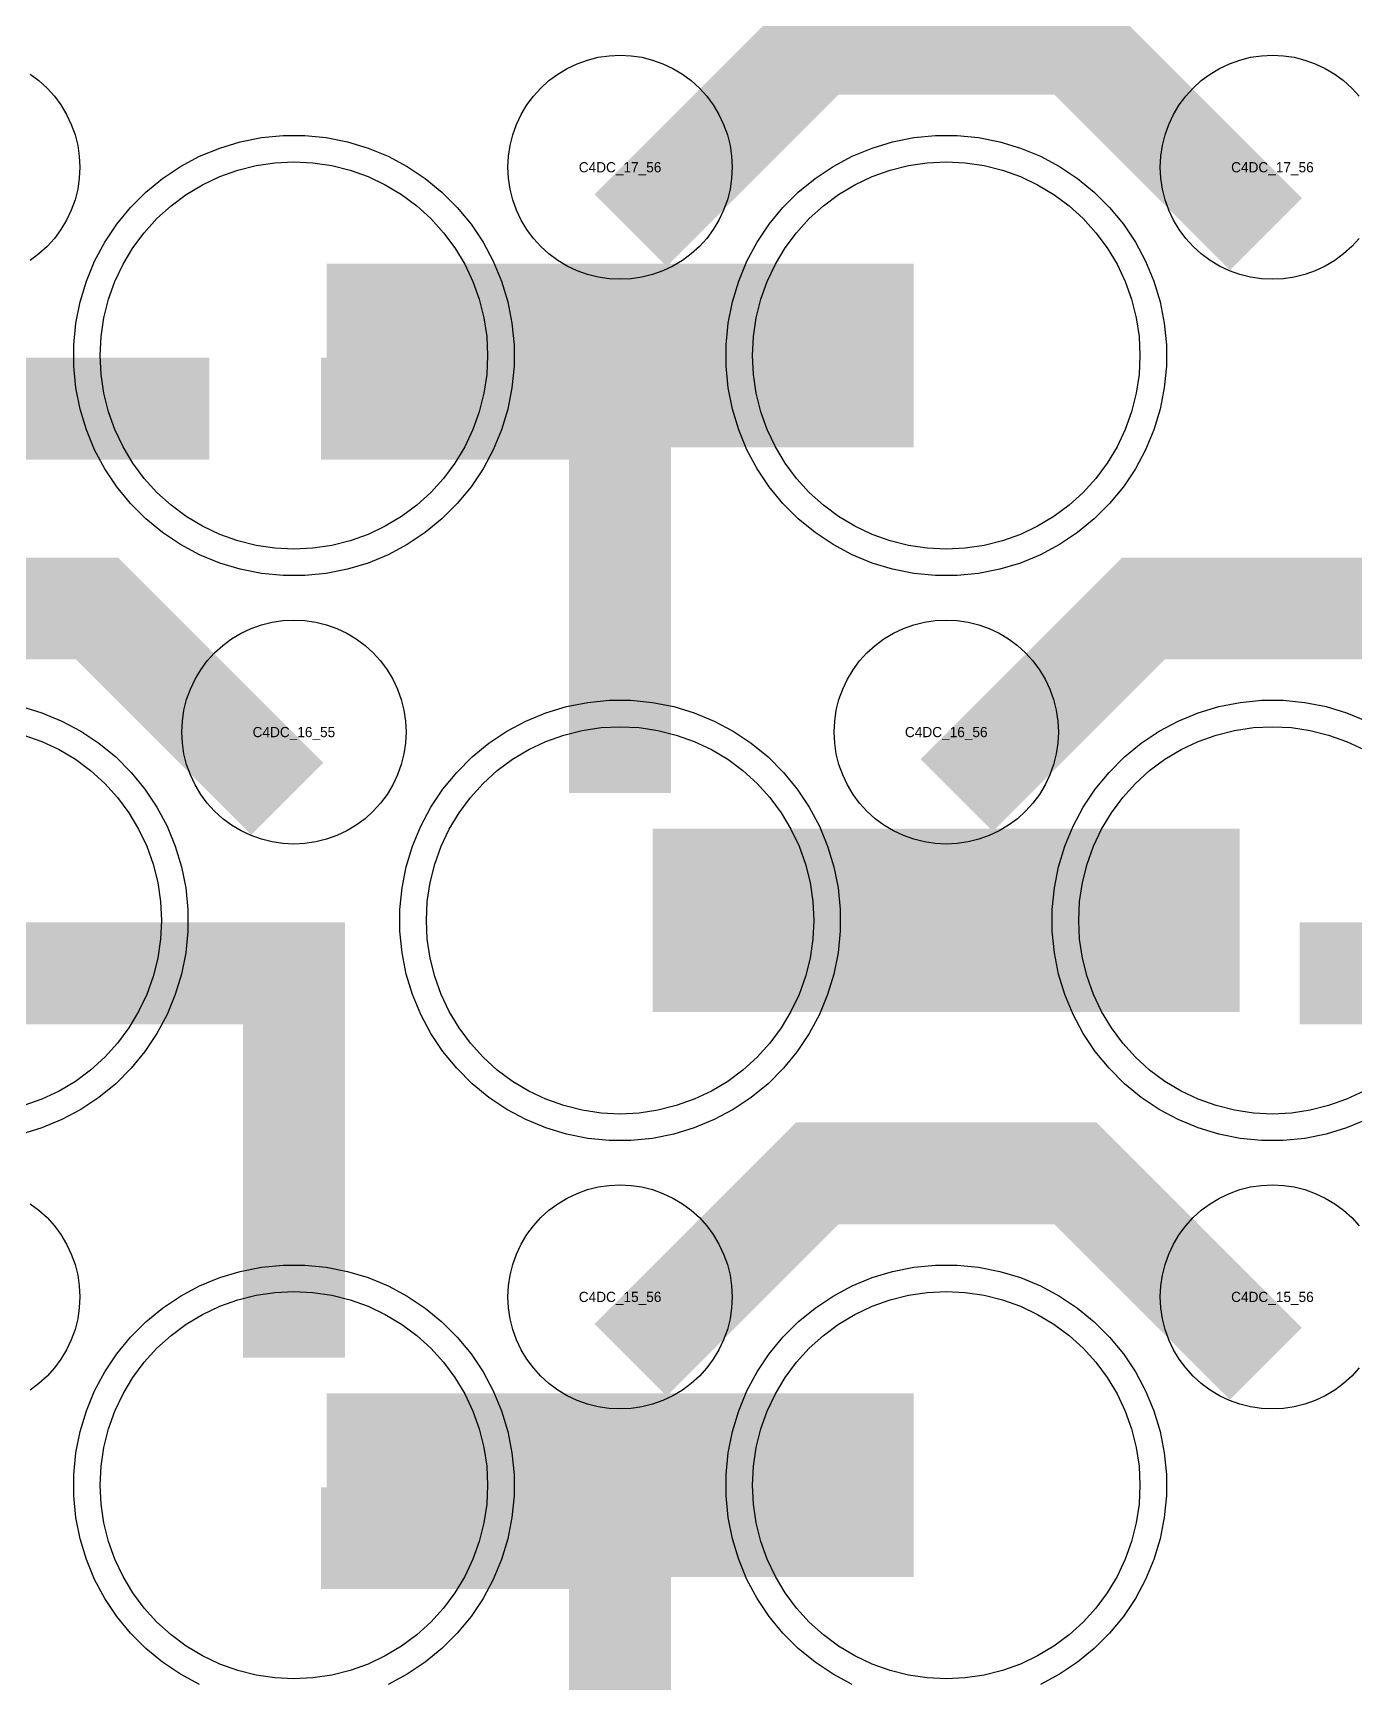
# Model space of a CAD drawing. Extents: x -11880 to 11880, y -14992 to 14992.
# Drawn here: x 5776 to 6100.3, y -12809.6 to -12404.9 of the extents above; entities that cross this region are included whole.
import ezdxf
from ezdxf.enums import TextEntityAlignment as Align

# ---------------------------------------------------------------- set-up
doc = ezdxf.new("R2010")
doc.units = 0
doc.header["$MEASUREMENT"] = 0
for name, color, linetype in [('GDS_775_DT_237', 138, 'CONTINUOUS'), ('RDL1_FS', 34, 'CONTINUOUS'), ('RDL_BS', 160, 'CONTINUOUS')]:
    doc.layers.add(name, color=color, linetype=linetype)

msp = doc.modelspace()

# ---------------------------------------------------------------- linework, layer by layer
at = {"layer": 'RDL1_FS', "color": 241, "true_color": 0xf7abae}
for points in [[(5840, -12531.484), (5835.343, -12531.255), (5830.732, -12530.571), (5826.209, -12529.439), (5821.819, -12527.867), (5817.605, -12525.875), (5813.605, -12523.477), (5809.86, -12520.699), (5806.406, -12517.569), (5803.276, -12514.115), (5800.498, -12510.37), (5798.1, -12506.37), (5796.108, -12502.156), (5794.536, -12497.766), (5793.404, -12493.243), (5792.72, -12488.632), (5792.491, -12483.975), (5792.72, -12479.318), (5793.404, -12474.707), (5794.536, -12470.184), (5796.108, -12465.794), (5798.1, -12461.58), (5800.498, -12457.58), (5803.276, -12453.835), (5806.406, -12450.381), (5809.86, -12447.251), (5813.605, -12444.473), (5817.605, -12442.075), (5821.819, -12440.083), (5826.209, -12438.511), (5830.732, -12437.379), (5835.343, -12436.695), (5840, -12436.466), (5844.657, -12436.695), (5849.268, -12437.379), (5853.791, -12438.511), (5858.181, -12440.083), (5862.395, -12442.075), (5866.395, -12444.473), (5870.14, -12447.251), (5873.594, -12450.381), (5876.724, -12453.835), (5879.502, -12457.58), (5881.9, -12461.58), (5883.892, -12465.794), (5885.464, -12470.184), (5886.596, -12474.707), (5887.28, -12479.318), (5887.509, -12483.975), (5887.28, -12488.632), (5886.596, -12493.243), (5885.464, -12497.766), (5883.892, -12502.156), (5881.9, -12506.37), (5879.502, -12510.37), (5876.724, -12514.115), (5873.594, -12517.569), (5870.14, -12520.699), (5866.395, -12523.477), (5862.395, -12525.875), (5858.181, -12527.867), (5853.791, -12529.439), (5849.268, -12530.571), (5844.657, -12531.255)], [(6000, -12531.484), (5995.343, -12531.255), (5990.732, -12530.571), (5986.209, -12529.439), (5981.819, -12527.867), (5977.605, -12525.875), (5973.605, -12523.477), (5969.86, -12520.699), (5966.406, -12517.569), (5963.276, -12514.115), (5960.498, -12510.37), (5958.1, -12506.37), (5956.108, -12502.156), (5954.536, -12497.766), (5953.404, -12493.243), (5952.72, -12488.632), (5952.491, -12483.975), (5952.72, -12479.318), (5953.404, -12474.707), (5954.536, -12470.184), (5956.108, -12465.794), (5958.1, -12461.58), (5960.498, -12457.58), (5963.276, -12453.835), (5966.406, -12450.381), (5969.86, -12447.251), (5973.605, -12444.473), (5977.605, -12442.075), (5981.819, -12440.083), (5986.209, -12438.511), (5990.732, -12437.379), (5995.343, -12436.695), (6000, -12436.466), (6004.657, -12436.695), (6009.268, -12437.379), (6013.791, -12438.511), (6018.181, -12440.083), (6022.395, -12442.075), (6026.395, -12444.473), (6030.14, -12447.251), (6033.594, -12450.381), (6036.724, -12453.835), (6039.502, -12457.58), (6041.9, -12461.58), (6043.892, -12465.794), (6045.464, -12470.184), (6046.596, -12474.707), (6047.28, -12479.318), (6047.509, -12483.975), (6047.28, -12488.632), (6046.596, -12493.243), (6045.464, -12497.766), (6043.892, -12502.156), (6041.9, -12506.37), (6039.502, -12510.37), (6036.724, -12514.115), (6033.594, -12517.569), (6030.14, -12520.699), (6026.395, -12523.477), (6022.395, -12525.875), (6018.181, -12527.867), (6013.791, -12529.439), (6009.268, -12530.571), (6004.657, -12531.255)], [(5920, -12670.049), (5915.343, -12669.82), (5910.732, -12669.136), (5906.209, -12668.004), (5901.819, -12666.432), (5897.605, -12664.44), (5893.605, -12662.042), (5889.86, -12659.264), (5886.406, -12656.134), (5883.276, -12652.68), (5880.498, -12648.935), (5878.1, -12644.935), (5876.108, -12640.721), (5874.536, -12636.331), (5873.404, -12631.808), (5872.72, -12627.197), (5872.491, -12622.54), (5872.72, -12617.883), (5873.404, -12613.272), (5874.536, -12608.749), (5876.108, -12604.359), (5878.1, -12600.145), (5880.498, -12596.145), (5883.276, -12592.4), (5886.406, -12588.946), (5889.86, -12585.816), (5893.605, -12583.038), (5897.605, -12580.64), (5901.819, -12578.648), (5906.209, -12577.076), (5910.732, -12575.944), (5915.343, -12575.26), (5920, -12575.031), (5924.657, -12575.26), (5929.268, -12575.944), (5933.791, -12577.076), (5938.181, -12578.648), (5942.395, -12580.64), (5946.395, -12583.038), (5950.14, -12585.816), (5953.594, -12588.946), (5956.724, -12592.4), (5959.502, -12596.145), (5961.9, -12600.145), (5963.892, -12604.359), (5965.464, -12608.749), (5966.596, -12613.272), (5967.28, -12617.883), (5967.509, -12622.54), (5967.28, -12627.197), (5966.596, -12631.808), (5965.464, -12636.331), (5963.892, -12640.721), (5961.9, -12644.935), (5959.502, -12648.935), (5956.724, -12652.68), (5953.594, -12656.134), (5950.14, -12659.264), (5946.395, -12662.042), (5942.395, -12664.44), (5938.181, -12666.432), (5933.791, -12668.004), (5929.268, -12669.136), (5924.657, -12669.82)]]:
    msp.add_lwpolyline(points, close=True, dxfattribs=at)
for points in [[(5848.002, -12483.975, 45, 45, 0), (5920.002, -12483.975, 45, 45, 0)], [(5920.002, -12483.975, 45, 45, 0), (5992.002, -12483.975, 45, 45, 0)], [(5928.002, -12622.54, 45, 45, 0), (6000.002, -12622.54, 45, 45, 0)], [(6000.002, -12622.54, 45, 45, 0), (6072.002, -12622.54, 45, 45, 0)]]:
    msp.add_lwpolyline(points, format="xyseb", dxfattribs=at)
msp.add_lwpolyline([(6102.395, -12664.44), (6098.181, -12666.432), (6093.791, -12668.004), (6089.268, -12669.136), (6084.657, -12669.82), (6080, -12670.049), (6075.343, -12669.82), (6070.732, -12669.136), (6066.209, -12668.004), (6061.819, -12666.432), (6057.605, -12664.44), (6053.605, -12662.042), (6049.86, -12659.264), (6046.406, -12656.134), (6043.276, -12652.68), (6040.498, -12648.935), (6038.1, -12644.935), (6036.108, -12640.721), (6034.536, -12636.331), (6033.404, -12631.808), (6032.72, -12627.197), (6032.491, -12622.54), (6032.72, -12617.883), (6033.404, -12613.272), (6034.536, -12608.749), (6036.108, -12604.359), (6038.1, -12600.145), (6040.498, -12596.145), (6043.276, -12592.4), (6046.406, -12588.946), (6049.86, -12585.816), (6053.605, -12583.038), (6057.605, -12580.64), (6061.819, -12578.648), (6066.209, -12577.076), (6070.732, -12575.944), (6075.343, -12575.26), (6080, -12575.031), (6084.657, -12575.26), (6089.268, -12575.944), (6093.791, -12577.076), (6098.181, -12578.648), (6102.395, -12580.64)], dxfattribs=at)
at = {"layer": 'RDL1_FS'}
msp.add_lwpolyline([(5773.791, -12577.076), (5778.181, -12578.648), (5782.395, -12580.64), (5786.395, -12583.038), (5790.14, -12585.816), (5793.594, -12588.946), (5796.724, -12592.4), (5799.502, -12596.145), (5801.9, -12600.145), (5803.892, -12604.359), (5805.464, -12608.749), (5806.596, -12613.272), (5807.28, -12617.883), (5807.509, -12622.54), (5807.28, -12627.197), (5806.596, -12631.808), (5805.464, -12636.331), (5803.892, -12640.721), (5801.9, -12644.935), (5799.502, -12648.935), (5796.724, -12652.68), (5793.594, -12656.134), (5790.14, -12659.264), (5786.395, -12662.042), (5782.395, -12664.44), (5778.181, -12666.432), (5773.791, -12668.004)], dxfattribs=at)
for points in [[(5840, -12808.614), (5835.343, -12808.385), (5830.732, -12807.701), (5826.209, -12806.569), (5821.819, -12804.997), (5817.605, -12803.005), (5813.605, -12800.607), (5809.86, -12797.829), (5806.406, -12794.699), (5803.276, -12791.245), (5800.498, -12787.5), (5798.1, -12783.5), (5796.108, -12779.286), (5794.536, -12774.896), (5793.404, -12770.373), (5792.72, -12765.762), (5792.491, -12761.105), (5792.72, -12756.448), (5793.404, -12751.837), (5794.536, -12747.314), (5796.108, -12742.924), (5798.1, -12738.71), (5800.498, -12734.71), (5803.276, -12730.965), (5806.406, -12727.511), (5809.86, -12724.381), (5813.605, -12721.603), (5817.605, -12719.205), (5821.819, -12717.213), (5826.209, -12715.641), (5830.732, -12714.509), (5835.343, -12713.825), (5840, -12713.596), (5844.657, -12713.825), (5849.268, -12714.509), (5853.791, -12715.641), (5858.181, -12717.213), (5862.395, -12719.205), (5866.395, -12721.603), (5870.14, -12724.381), (5873.594, -12727.511), (5876.724, -12730.965), (5879.502, -12734.71), (5881.9, -12738.71), (5883.892, -12742.924), (5885.464, -12747.314), (5886.596, -12751.837), (5887.28, -12756.448), (5887.509, -12761.105), (5887.28, -12765.762), (5886.596, -12770.373), (5885.464, -12774.896), (5883.892, -12779.286), (5881.9, -12783.5), (5879.502, -12787.5), (5876.724, -12791.245), (5873.594, -12794.699), (5870.14, -12797.829), (5866.395, -12800.607), (5862.395, -12803.005), (5858.181, -12804.997), (5853.791, -12806.569), (5849.268, -12807.701), (5844.657, -12808.385)], [(6000, -12808.614), (5995.343, -12808.385), (5990.732, -12807.701), (5986.209, -12806.569), (5981.819, -12804.997), (5977.605, -12803.005), (5973.605, -12800.607), (5969.86, -12797.829), (5966.406, -12794.699), (5963.276, -12791.245), (5960.498, -12787.5), (5958.1, -12783.5), (5956.108, -12779.286), (5954.536, -12774.896), (5953.404, -12770.373), (5952.72, -12765.762), (5952.491, -12761.105), (5952.72, -12756.448), (5953.404, -12751.837), (5954.536, -12747.314), (5956.108, -12742.924), (5958.1, -12738.71), (5960.498, -12734.71), (5963.276, -12730.965), (5966.406, -12727.511), (5969.86, -12724.381), (5973.605, -12721.603), (5977.605, -12719.205), (5981.819, -12717.213), (5986.209, -12715.641), (5990.732, -12714.509), (5995.343, -12713.825), (6000, -12713.596), (6004.657, -12713.825), (6009.268, -12714.509), (6013.791, -12715.641), (6018.181, -12717.213), (6022.395, -12719.205), (6026.395, -12721.603), (6030.14, -12724.381), (6033.594, -12727.511), (6036.724, -12730.965), (6039.502, -12734.71), (6041.9, -12738.71), (6043.892, -12742.924), (6045.464, -12747.314), (6046.596, -12751.837), (6047.28, -12756.448), (6047.509, -12761.105), (6047.28, -12765.762), (6046.596, -12770.373), (6045.464, -12774.896), (6043.892, -12779.286), (6041.9, -12783.5), (6039.502, -12787.5), (6036.724, -12791.245), (6033.594, -12794.699), (6030.14, -12797.829), (6026.395, -12800.607), (6022.395, -12803.005), (6018.181, -12804.997), (6013.791, -12806.569), (6009.268, -12807.701), (6004.657, -12808.385)]]:
    msp.add_lwpolyline(points, close=True, dxfattribs=at)
for points in [[(5848.002, -12761.105, 45, 45, 0), (5920.002, -12761.105, 45, 45, 0)], [(5920.002, -12761.105, 45, 45, 0), (5992.002, -12761.105, 45, 45, 0)]]:
    msp.add_lwpolyline(points, format="xyseb", dxfattribs=at)
at = {"layer": 'RDL_BS'}
for points in [[(5922.562, -12453.289, 25, 25, 0), (5968.377, -12407.474, 25, 25, 0), (6001.93, -12407.474, 25, 25, 0)], [(6078.401, -12454.188, 25, 25, 0), (6031.687, -12407.474, 25, 25, 0), (6001.929, -12407.474, 25, 25, 0)], [(5838.401, -12592.753, 25, 25, 0), (5791.687, -12546.039, 25, 25, 0), (5761.929, -12546.039, 25, 25, 0)], [(6002.562, -12591.854, 25, 25, 0), (6048.377, -12546.039, 25, 25, 0), (6081.93, -12546.039, 25, 25, 0)], [(6158.401, -12592.753, 25, 25, 0), (6111.687, -12546.039, 25, 25, 0), (6081.929, -12546.039, 25, 25, 0)], [(5840, -12729.83, 25, 25, 0), (5840, -12623.053, 25, 25, 0)], [(5852.5, -12635.553, 25, 25, 0), (5766.667, -12635.553, 25, 25, 0)], [(5812.944, -12635.553, 25, 25, 0), (5771.74, -12635.553, 25, 25, 0)], [(5840, -12653.522, 25, 25, 0), (5840, -12699.142, 25, 25, 0)], [(5922.562, -12730.419, 25, 25, 0), (5968.377, -12684.604, 25, 25, 0), (6001.93, -12684.604, 25, 25, 0)], [(6078.401, -12731.318, 25, 25, 0), (6031.687, -12684.604, 25, 25, 0), (6001.929, -12684.604, 25, 25, 0)], [(5920, -12868.395, 25, 25, 0), (5920, -12761.618, 25, 25, 0)], [(5932.5, -12774.118, 25, 25, 0), (5846.667, -12774.118, 25, 25, 0)], [(5892.944, -12774.118, 25, 25, 0), (5851.74, -12774.118, 25, 25, 0)], [(5920, -12792.087, 25, 25, 0), (5920, -12837.707, 25, 25, 0)]]:
    msp.add_lwpolyline(points, format="xyseb", dxfattribs=at)
for points in [[(5920, -12465.281), (5917.307, -12465.149), (5914.635, -12464.753), (5912.016, -12464.096), (5909.481, -12463.189), (5907.044, -12462.037), (5904.72, -12460.644), (5902.557, -12459.041), (5900.558, -12457.229), (5898.746, -12455.23), (5897.143, -12453.067), (5895.75, -12450.743), (5894.598, -12448.306), (5893.691, -12445.771), (5893.034, -12443.152), (5892.638, -12440.48), (5892.506, -12437.787), (5892.638, -12435.094), (5893.034, -12432.422), (5893.691, -12429.803), (5894.598, -12427.268), (5895.75, -12424.831), (5897.143, -12422.507), (5898.746, -12420.344), (5900.558, -12418.345), (5902.557, -12416.533), (5904.72, -12414.93), (5907.044, -12413.537), (5909.481, -12412.385), (5912.016, -12411.478), (5914.635, -12410.821), (5917.307, -12410.425), (5920, -12410.293), (5922.693, -12410.425), (5925.365, -12410.821), (5927.984, -12411.478), (5930.519, -12412.385), (5932.956, -12413.537), (5935.28, -12414.93), (5937.443, -12416.533), (5939.442, -12418.345), (5941.254, -12420.344), (5942.857, -12422.507), (5944.25, -12424.831), (5945.402, -12427.268), (5946.309, -12429.803), (5946.966, -12432.422), (5947.362, -12435.094), (5947.494, -12437.787), (5947.362, -12440.48), (5946.966, -12443.152), (5946.309, -12445.771), (5945.402, -12448.306), (5944.25, -12450.743), (5942.857, -12453.067), (5941.254, -12455.23), (5939.442, -12457.229), (5937.443, -12459.041), (5935.28, -12460.644), (5932.956, -12462.037), (5930.519, -12463.189), (5927.984, -12464.096), (5925.365, -12464.753), (5922.693, -12465.149)], [(5840, -12603.846), (5837.307, -12603.714), (5834.635, -12603.318), (5832.016, -12602.661), (5829.481, -12601.754), (5827.044, -12600.602), (5824.72, -12599.209), (5822.557, -12597.606), (5820.558, -12595.794), (5818.746, -12593.795), (5817.143, -12591.632), (5815.75, -12589.308), (5814.598, -12586.871), (5813.691, -12584.336), (5813.034, -12581.717), (5812.638, -12579.045), (5812.506, -12576.352), (5812.638, -12573.659), (5813.034, -12570.987), (5813.691, -12568.368), (5814.598, -12565.833), (5815.75, -12563.396), (5817.143, -12561.072), (5818.746, -12558.909), (5820.558, -12556.91), (5822.557, -12555.098), (5824.72, -12553.495), (5827.044, -12552.102), (5829.481, -12550.95), (5832.016, -12550.043), (5834.635, -12549.386), (5837.307, -12548.99), (5840, -12548.858), (5842.693, -12548.99), (5845.365, -12549.386), (5847.984, -12550.043), (5850.519, -12550.95), (5852.956, -12552.102), (5855.28, -12553.495), (5857.443, -12555.098), (5859.442, -12556.91), (5861.254, -12558.909), (5862.857, -12561.072), (5864.25, -12563.396), (5865.402, -12565.833), (5866.309, -12568.368), (5866.966, -12570.987), (5867.362, -12573.659), (5867.494, -12576.352), (5867.362, -12579.045), (5866.966, -12581.717), (5866.309, -12584.336), (5865.402, -12586.871), (5864.25, -12589.308), (5862.857, -12591.632), (5861.254, -12593.795), (5859.442, -12595.794), (5857.443, -12597.606), (5855.28, -12599.209), (5852.956, -12600.602), (5850.519, -12601.754), (5847.984, -12602.661), (5845.365, -12603.318), (5842.693, -12603.714)], [(6000, -12603.846), (5997.307, -12603.714), (5994.635, -12603.318), (5992.016, -12602.661), (5989.481, -12601.754), (5987.044, -12600.602), (5984.72, -12599.209), (5982.557, -12597.606), (5980.558, -12595.794), (5978.746, -12593.795), (5977.143, -12591.632), (5975.75, -12589.308), (5974.598, -12586.871), (5973.691, -12584.336), (5973.034, -12581.717), (5972.638, -12579.045), (5972.506, -12576.352), (5972.638, -12573.659), (5973.034, -12570.987), (5973.691, -12568.368), (5974.598, -12565.833), (5975.75, -12563.396), (5977.143, -12561.072), (5978.746, -12558.909), (5980.558, -12556.91), (5982.557, -12555.098), (5984.72, -12553.495), (5987.044, -12552.102), (5989.481, -12550.95), (5992.016, -12550.043), (5994.635, -12549.386), (5997.307, -12548.99), (6000, -12548.858), (6002.693, -12548.99), (6005.365, -12549.386), (6007.984, -12550.043), (6010.519, -12550.95), (6012.956, -12552.102), (6015.28, -12553.495), (6017.443, -12555.098), (6019.442, -12556.91), (6021.254, -12558.909), (6022.857, -12561.072), (6024.25, -12563.396), (6025.402, -12565.833), (6026.309, -12568.368), (6026.966, -12570.987), (6027.362, -12573.659), (6027.494, -12576.352), (6027.362, -12579.045), (6026.966, -12581.717), (6026.309, -12584.336), (6025.402, -12586.871), (6024.25, -12589.308), (6022.857, -12591.632), (6021.254, -12593.795), (6019.442, -12595.794), (6017.443, -12597.606), (6015.28, -12599.209), (6012.956, -12600.602), (6010.519, -12601.754), (6007.984, -12602.661), (6005.365, -12603.318), (6002.693, -12603.714)], [(5920, -12742.411), (5917.307, -12742.279), (5914.635, -12741.883), (5912.016, -12741.226), (5909.481, -12740.319), (5907.044, -12739.167), (5904.72, -12737.774), (5902.557, -12736.171), (5900.558, -12734.359), (5898.746, -12732.36), (5897.143, -12730.197), (5895.75, -12727.873), (5894.598, -12725.436), (5893.691, -12722.901), (5893.034, -12720.282), (5892.638, -12717.61), (5892.506, -12714.917), (5892.638, -12712.224), (5893.034, -12709.552), (5893.691, -12706.933), (5894.598, -12704.398), (5895.75, -12701.961), (5897.143, -12699.637), (5898.746, -12697.474), (5900.558, -12695.475), (5902.557, -12693.663), (5904.72, -12692.06), (5907.044, -12690.667), (5909.481, -12689.515), (5912.016, -12688.608), (5914.635, -12687.951), (5917.307, -12687.555), (5920, -12687.423), (5922.693, -12687.555), (5925.365, -12687.951), (5927.984, -12688.608), (5930.519, -12689.515), (5932.956, -12690.667), (5935.28, -12692.06), (5937.443, -12693.663), (5939.442, -12695.475), (5941.254, -12697.474), (5942.857, -12699.637), (5944.25, -12701.961), (5945.402, -12704.398), (5946.309, -12706.933), (5946.966, -12709.552), (5947.362, -12712.224), (5947.494, -12714.917), (5947.362, -12717.61), (5946.966, -12720.282), (5946.309, -12722.901), (5945.402, -12725.436), (5944.25, -12727.873), (5942.857, -12730.197), (5941.254, -12732.36), (5939.442, -12734.359), (5937.443, -12736.171), (5935.28, -12737.774), (5932.956, -12739.167), (5930.519, -12740.319), (5927.984, -12741.226), (5925.365, -12741.883), (5922.693, -12742.279)]]:
    msp.add_lwpolyline(points, close=True, dxfattribs=at)
for points in [[(6101.254, -12455.23), (6099.442, -12457.229), (6097.443, -12459.041), (6095.28, -12460.644), (6092.956, -12462.037), (6090.519, -12463.189), (6087.984, -12464.096), (6085.365, -12464.753), (6082.693, -12465.149), (6080, -12465.281), (6077.307, -12465.149), (6074.635, -12464.753), (6072.016, -12464.096), (6069.481, -12463.189), (6067.044, -12462.037), (6064.72, -12460.644), (6062.557, -12459.041), (6060.558, -12457.229), (6058.746, -12455.23), (6057.143, -12453.067), (6055.75, -12450.743), (6054.598, -12448.306), (6053.691, -12445.771), (6053.034, -12443.152), (6052.638, -12440.48), (6052.506, -12437.787), (6052.638, -12435.094), (6053.034, -12432.422), (6053.691, -12429.803), (6054.598, -12427.268), (6055.75, -12424.831), (6057.143, -12422.507), (6058.746, -12420.344), (6060.558, -12418.345), (6062.557, -12416.533), (6064.72, -12414.93), (6067.044, -12413.537), (6069.481, -12412.385), (6072.016, -12411.478), (6074.635, -12410.821), (6077.307, -12410.425), (6080, -12410.293), (6082.693, -12410.425), (6085.365, -12410.821), (6087.984, -12411.478), (6090.519, -12412.385), (6092.956, -12413.537), (6095.28, -12414.93), (6097.443, -12416.533), (6099.442, -12418.345), (6101.254, -12420.344)], [(5775.28, -12414.93), (5777.443, -12416.533), (5779.442, -12418.345), (5781.254, -12420.344), (5782.857, -12422.507), (5784.25, -12424.831), (5785.402, -12427.268), (5786.309, -12429.803), (5786.966, -12432.422), (5787.362, -12435.094), (5787.494, -12437.787), (5787.362, -12440.48), (5786.966, -12443.152), (5786.309, -12445.771), (5785.402, -12448.306), (5784.25, -12450.743), (5782.857, -12453.067), (5781.254, -12455.23), (5779.442, -12457.229), (5777.443, -12459.041), (5775.28, -12460.644)], [(5773.165, -12570.103), (5778.205, -12571.634), (5783.115, -12573.665), (5787.777, -12576.157), (5792.191, -12579.104), (5796.292, -12582.466), (5800.074, -12586.248), (5803.436, -12590.349), (5806.383, -12594.763), (5808.875, -12599.425), (5810.906, -12604.335), (5812.437, -12609.375), (5813.483, -12614.602), (5814, -12619.896), (5814, -12625.184), (5813.483, -12630.478), (5812.437, -12635.705), (5810.906, -12640.745), (5808.875, -12645.655), (5806.383, -12650.317), (5803.436, -12654.731), (5800.074, -12658.832), (5796.292, -12662.614), (5792.191, -12665.976), (5787.777, -12668.923), (5783.115, -12671.415), (5778.205, -12673.446), (5773.165, -12674.977)], [(6101.254, -12732.36), (6099.442, -12734.359), (6097.443, -12736.171), (6095.28, -12737.774), (6092.956, -12739.167), (6090.519, -12740.319), (6087.984, -12741.226), (6085.365, -12741.883), (6082.693, -12742.279), (6080, -12742.411), (6077.307, -12742.279), (6074.635, -12741.883), (6072.016, -12741.226), (6069.481, -12740.319), (6067.044, -12739.167), (6064.72, -12737.774), (6062.557, -12736.171), (6060.558, -12734.359), (6058.746, -12732.36), (6057.143, -12730.197), (6055.75, -12727.873), (6054.598, -12725.436), (6053.691, -12722.901), (6053.034, -12720.282), (6052.638, -12717.61), (6052.506, -12714.917), (6052.638, -12712.224), (6053.034, -12709.552), (6053.691, -12706.933), (6054.598, -12704.398), (6055.75, -12701.961), (6057.143, -12699.637), (6058.746, -12697.474), (6060.558, -12695.475), (6062.557, -12693.663), (6064.72, -12692.06), (6067.044, -12690.667), (6069.481, -12689.515), (6072.016, -12688.608), (6074.635, -12687.951), (6077.307, -12687.555), (6080, -12687.423), (6082.693, -12687.555), (6085.365, -12687.951), (6087.984, -12688.608), (6090.519, -12689.515), (6092.956, -12690.667), (6095.28, -12692.06), (6097.443, -12693.663), (6099.442, -12695.475), (6101.254, -12697.474)], [(5775.28, -12692.06), (5777.443, -12693.663), (5779.442, -12695.475), (5781.254, -12697.474), (5782.857, -12699.637), (5784.25, -12701.961), (5785.402, -12704.398), (5786.309, -12706.933), (5786.966, -12709.552), (5787.362, -12712.224), (5787.494, -12714.917), (5787.362, -12717.61), (5786.966, -12720.282), (5786.309, -12722.901), (5785.402, -12725.436), (5784.25, -12727.873), (5782.857, -12730.197), (5781.254, -12732.36), (5779.442, -12734.359), (5777.443, -12736.171), (5775.28, -12737.774)], [(5816.885, -12809.98), (5812.223, -12807.488), (5807.809, -12804.541), (5803.708, -12801.179), (5799.926, -12797.397), (5796.564, -12793.296), (5793.617, -12788.882), (5791.125, -12784.22), (5789.094, -12779.31), (5787.563, -12774.27), (5786.517, -12769.043), (5786, -12763.749), (5786, -12758.461), (5786.517, -12753.167), (5787.563, -12747.94), (5789.094, -12742.9), (5791.125, -12737.99), (5793.617, -12733.328), (5796.564, -12728.914), (5799.926, -12724.813), (5803.708, -12721.031), (5807.809, -12717.669), (5812.223, -12714.722), (5816.885, -12712.23), (5821.795, -12710.199), (5826.835, -12708.668), (5832.062, -12707.622), (5837.356, -12707.105), (5842.644, -12707.105), (5847.938, -12707.622), (5853.165, -12708.668), (5858.205, -12710.199), (5863.115, -12712.23), (5867.777, -12714.722), (5872.191, -12717.669), (5876.292, -12721.031), (5880.074, -12724.813), (5883.436, -12728.914), (5886.383, -12733.328), (5888.875, -12737.99), (5890.906, -12742.9), (5892.437, -12747.94), (5893.483, -12753.167), (5894, -12758.461), (5894, -12763.749), (5893.483, -12769.043), (5892.437, -12774.27), (5890.906, -12779.31), (5888.875, -12784.22), (5886.383, -12788.882), (5883.436, -12793.296), (5880.074, -12797.397), (5876.292, -12801.179), (5872.191, -12804.541), (5867.777, -12807.488), (5863.115, -12809.98)], [(5976.885, -12809.98), (5972.223, -12807.488), (5967.809, -12804.541), (5963.708, -12801.179), (5959.926, -12797.397), (5956.564, -12793.296), (5953.617, -12788.882), (5951.125, -12784.22), (5949.094, -12779.31), (5947.563, -12774.27), (5946.517, -12769.043), (5946, -12763.749), (5946, -12758.461), (5946.517, -12753.167), (5947.563, -12747.94), (5949.094, -12742.9), (5951.125, -12737.99), (5953.617, -12733.328), (5956.564, -12728.914), (5959.926, -12724.813), (5963.708, -12721.031), (5967.809, -12717.669), (5972.223, -12714.722), (5976.885, -12712.23), (5981.795, -12710.199), (5986.835, -12708.668), (5992.062, -12707.622), (5997.356, -12707.105), (6002.644, -12707.105), (6007.938, -12707.622), (6013.165, -12708.668), (6018.205, -12710.199), (6023.115, -12712.23), (6027.777, -12714.722), (6032.191, -12717.669), (6036.292, -12721.031), (6040.074, -12724.813), (6043.436, -12728.914), (6046.383, -12733.328), (6048.875, -12737.99), (6050.906, -12742.9), (6052.437, -12747.94), (6053.483, -12753.167), (6054, -12758.461), (6054, -12763.749), (6053.483, -12769.043), (6052.437, -12774.27), (6050.906, -12779.31), (6048.875, -12784.22), (6046.383, -12788.882), (6043.436, -12793.296), (6040.074, -12797.397), (6036.292, -12801.179), (6032.191, -12804.541), (6027.777, -12807.488), (6023.115, -12809.98)]]:
    msp.add_lwpolyline(points, dxfattribs=at)
at = {"layer": 'RDL_BS', "color": 241, "true_color": 0xf7abae}
for points in [[(5837.356, -12537.975), (5832.062, -12537.458), (5826.835, -12536.412), (5821.795, -12534.881), (5816.885, -12532.85), (5812.223, -12530.358), (5807.809, -12527.411), (5803.708, -12524.049), (5799.926, -12520.267), (5796.564, -12516.166), (5793.617, -12511.752), (5791.125, -12507.09), (5789.094, -12502.18), (5787.563, -12497.14), (5786.517, -12491.913), (5786, -12486.619), (5786, -12481.331), (5786.517, -12476.037), (5787.563, -12470.81), (5789.094, -12465.77), (5791.125, -12460.86), (5793.617, -12456.198), (5796.564, -12451.784), (5799.926, -12447.683), (5803.708, -12443.901), (5807.809, -12440.539), (5812.223, -12437.592), (5816.885, -12435.1), (5821.795, -12433.069), (5826.835, -12431.538), (5832.062, -12430.492), (5837.356, -12429.975), (5842.644, -12429.975), (5847.938, -12430.492), (5853.165, -12431.538), (5858.205, -12433.069), (5863.115, -12435.1), (5867.777, -12437.592), (5872.191, -12440.539), (5876.292, -12443.901), (5880.074, -12447.683), (5883.436, -12451.784), (5886.383, -12456.198), (5888.875, -12460.86), (5890.906, -12465.77), (5892.437, -12470.81), (5893.483, -12476.037), (5894, -12481.331), (5894, -12486.619), (5893.483, -12491.913), (5892.437, -12497.14), (5890.906, -12502.18), (5888.875, -12507.09), (5886.383, -12511.752), (5883.436, -12516.166), (5880.074, -12520.267), (5876.292, -12524.049), (5872.191, -12527.411), (5867.777, -12530.358), (5863.115, -12532.85), (5858.205, -12534.881), (5853.165, -12536.412), (5847.938, -12537.458), (5842.644, -12537.975)], [(5997.356, -12537.975), (5992.062, -12537.458), (5986.835, -12536.412), (5981.795, -12534.881), (5976.885, -12532.85), (5972.223, -12530.358), (5967.809, -12527.411), (5963.708, -12524.049), (5959.926, -12520.267), (5956.564, -12516.166), (5953.617, -12511.752), (5951.125, -12507.09), (5949.094, -12502.18), (5947.563, -12497.14), (5946.517, -12491.913), (5946, -12486.619), (5946, -12481.331), (5946.517, -12476.037), (5947.563, -12470.81), (5949.094, -12465.77), (5951.125, -12460.86), (5953.617, -12456.198), (5956.564, -12451.784), (5959.926, -12447.683), (5963.708, -12443.901), (5967.809, -12440.539), (5972.223, -12437.592), (5976.885, -12435.1), (5981.795, -12433.069), (5986.835, -12431.538), (5992.062, -12430.492), (5997.356, -12429.975), (6002.644, -12429.975), (6007.938, -12430.492), (6013.165, -12431.538), (6018.205, -12433.069), (6023.115, -12435.1), (6027.777, -12437.592), (6032.191, -12440.539), (6036.292, -12443.901), (6040.074, -12447.683), (6043.436, -12451.784), (6046.383, -12456.198), (6048.875, -12460.86), (6050.906, -12465.77), (6052.437, -12470.81), (6053.483, -12476.037), (6054, -12481.331), (6054, -12486.619), (6053.483, -12491.913), (6052.437, -12497.14), (6050.906, -12502.18), (6048.875, -12507.09), (6046.383, -12511.752), (6043.436, -12516.166), (6040.074, -12520.267), (6036.292, -12524.049), (6032.191, -12527.411), (6027.777, -12530.358), (6023.115, -12532.85), (6018.205, -12534.881), (6013.165, -12536.412), (6007.938, -12537.458), (6002.644, -12537.975)], [(5917.356, -12676.54), (5912.062, -12676.023), (5906.835, -12674.977), (5901.795, -12673.446), (5896.885, -12671.415), (5892.223, -12668.923), (5887.809, -12665.976), (5883.708, -12662.614), (5879.926, -12658.832), (5876.564, -12654.731), (5873.617, -12650.317), (5871.125, -12645.655), (5869.094, -12640.745), (5867.563, -12635.705), (5866.517, -12630.478), (5866, -12625.184), (5866, -12619.896), (5866.517, -12614.602), (5867.563, -12609.375), (5869.094, -12604.335), (5871.125, -12599.425), (5873.617, -12594.763), (5876.564, -12590.349), (5879.926, -12586.248), (5883.708, -12582.466), (5887.809, -12579.104), (5892.223, -12576.157), (5896.885, -12573.665), (5901.795, -12571.634), (5906.835, -12570.103), (5912.062, -12569.057), (5917.356, -12568.54), (5922.644, -12568.54), (5927.938, -12569.057), (5933.165, -12570.103), (5938.205, -12571.634), (5943.115, -12573.665), (5947.777, -12576.157), (5952.191, -12579.104), (5956.292, -12582.466), (5960.074, -12586.248), (5963.436, -12590.349), (5966.383, -12594.763), (5968.875, -12599.425), (5970.906, -12604.335), (5972.437, -12609.375), (5973.483, -12614.602), (5974, -12619.896), (5974, -12625.184), (5973.483, -12630.478), (5972.437, -12635.705), (5970.906, -12640.745), (5968.875, -12645.655), (5966.383, -12650.317), (5963.436, -12654.731), (5960.074, -12658.832), (5956.292, -12662.614), (5952.191, -12665.976), (5947.777, -12668.923), (5943.115, -12671.415), (5938.205, -12673.446), (5933.165, -12674.977), (5927.938, -12676.023), (5922.644, -12676.54)]]:
    msp.add_lwpolyline(points, close=True, dxfattribs=at)
for points in [[(5920, -12591.265, 25, 25, 0), (5920, -12484.488, 25, 25, 0)], [(5710.016, -12496.988, 25, 25, 0), (5819.281, -12496.988, 25, 25, 0)], [(5932.5, -12496.988, 25, 25, 0), (5846.667, -12496.988, 25, 25, 0)], [(5892.944, -12496.988, 25, 25, 0), (5851.74, -12496.988, 25, 25, 0)], [(5920, -12514.957, 25, 25, 0), (5920, -12560.577, 25, 25, 0)], [(6172.5, -12635.553, 25, 25, 0), (6086.667, -12635.553, 25, 25, 0)], [(6132.944, -12635.553, 25, 25, 0), (6091.74, -12635.553, 25, 25, 0)]]:
    msp.add_lwpolyline(points, format="xyseb", dxfattribs=at)
msp.add_lwpolyline([(6103.115, -12671.415), (6098.205, -12673.446), (6093.165, -12674.977), (6087.938, -12676.023), (6082.644, -12676.54), (6077.356, -12676.54), (6072.062, -12676.023), (6066.835, -12674.977), (6061.795, -12673.446), (6056.885, -12671.415), (6052.223, -12668.923), (6047.809, -12665.976), (6043.708, -12662.614), (6039.926, -12658.832), (6036.564, -12654.731), (6033.617, -12650.317), (6031.125, -12645.655), (6029.094, -12640.745), (6027.563, -12635.705), (6026.517, -12630.478), (6026, -12625.184), (6026, -12619.896), (6026.517, -12614.602), (6027.563, -12609.375), (6029.094, -12604.335), (6031.125, -12599.425), (6033.617, -12594.763), (6036.564, -12590.349), (6039.926, -12586.248), (6043.708, -12582.466), (6047.809, -12579.104), (6052.223, -12576.157), (6056.885, -12573.665), (6061.795, -12571.634), (6066.835, -12570.103), (6072.062, -12569.057), (6077.356, -12568.54), (6082.644, -12568.54), (6087.938, -12569.057), (6093.165, -12570.103), (6098.205, -12571.634), (6103.115, -12573.665)], dxfattribs=at)

# ---------------------------------------------------------------- texts
at = {"layer": 'GDS_775_DT_237'}
for s, p in [('C4DC_17_56', (5920, -12437.787)), ('C4DC_17_56', (5920, -12437.787)), ('C4DC_17_56', (6080, -12437.787)), ('C4DC_17_56', (6080, -12437.787)), ('C4DC_16_55', (5840, -12576.352)), ('C4DC_16_55', (5840, -12576.352)), ('C4DC_16_56', (6000, -12576.352)), ('C4DC_16_56', (6000, -12576.352)), ('C4DC_15_56', (5920, -12714.917)), ('C4DC_15_56', (5920, -12714.917)), ('C4DC_15_56', (6080, -12714.917)), ('C4DC_15_56', (6080, -12714.917))]:
    msp.add_text(s, height=2.5, dxfattribs=at).set_placement(p, align=Align.MIDDLE_CENTER)

doc.saveas('drawing.dxf')
